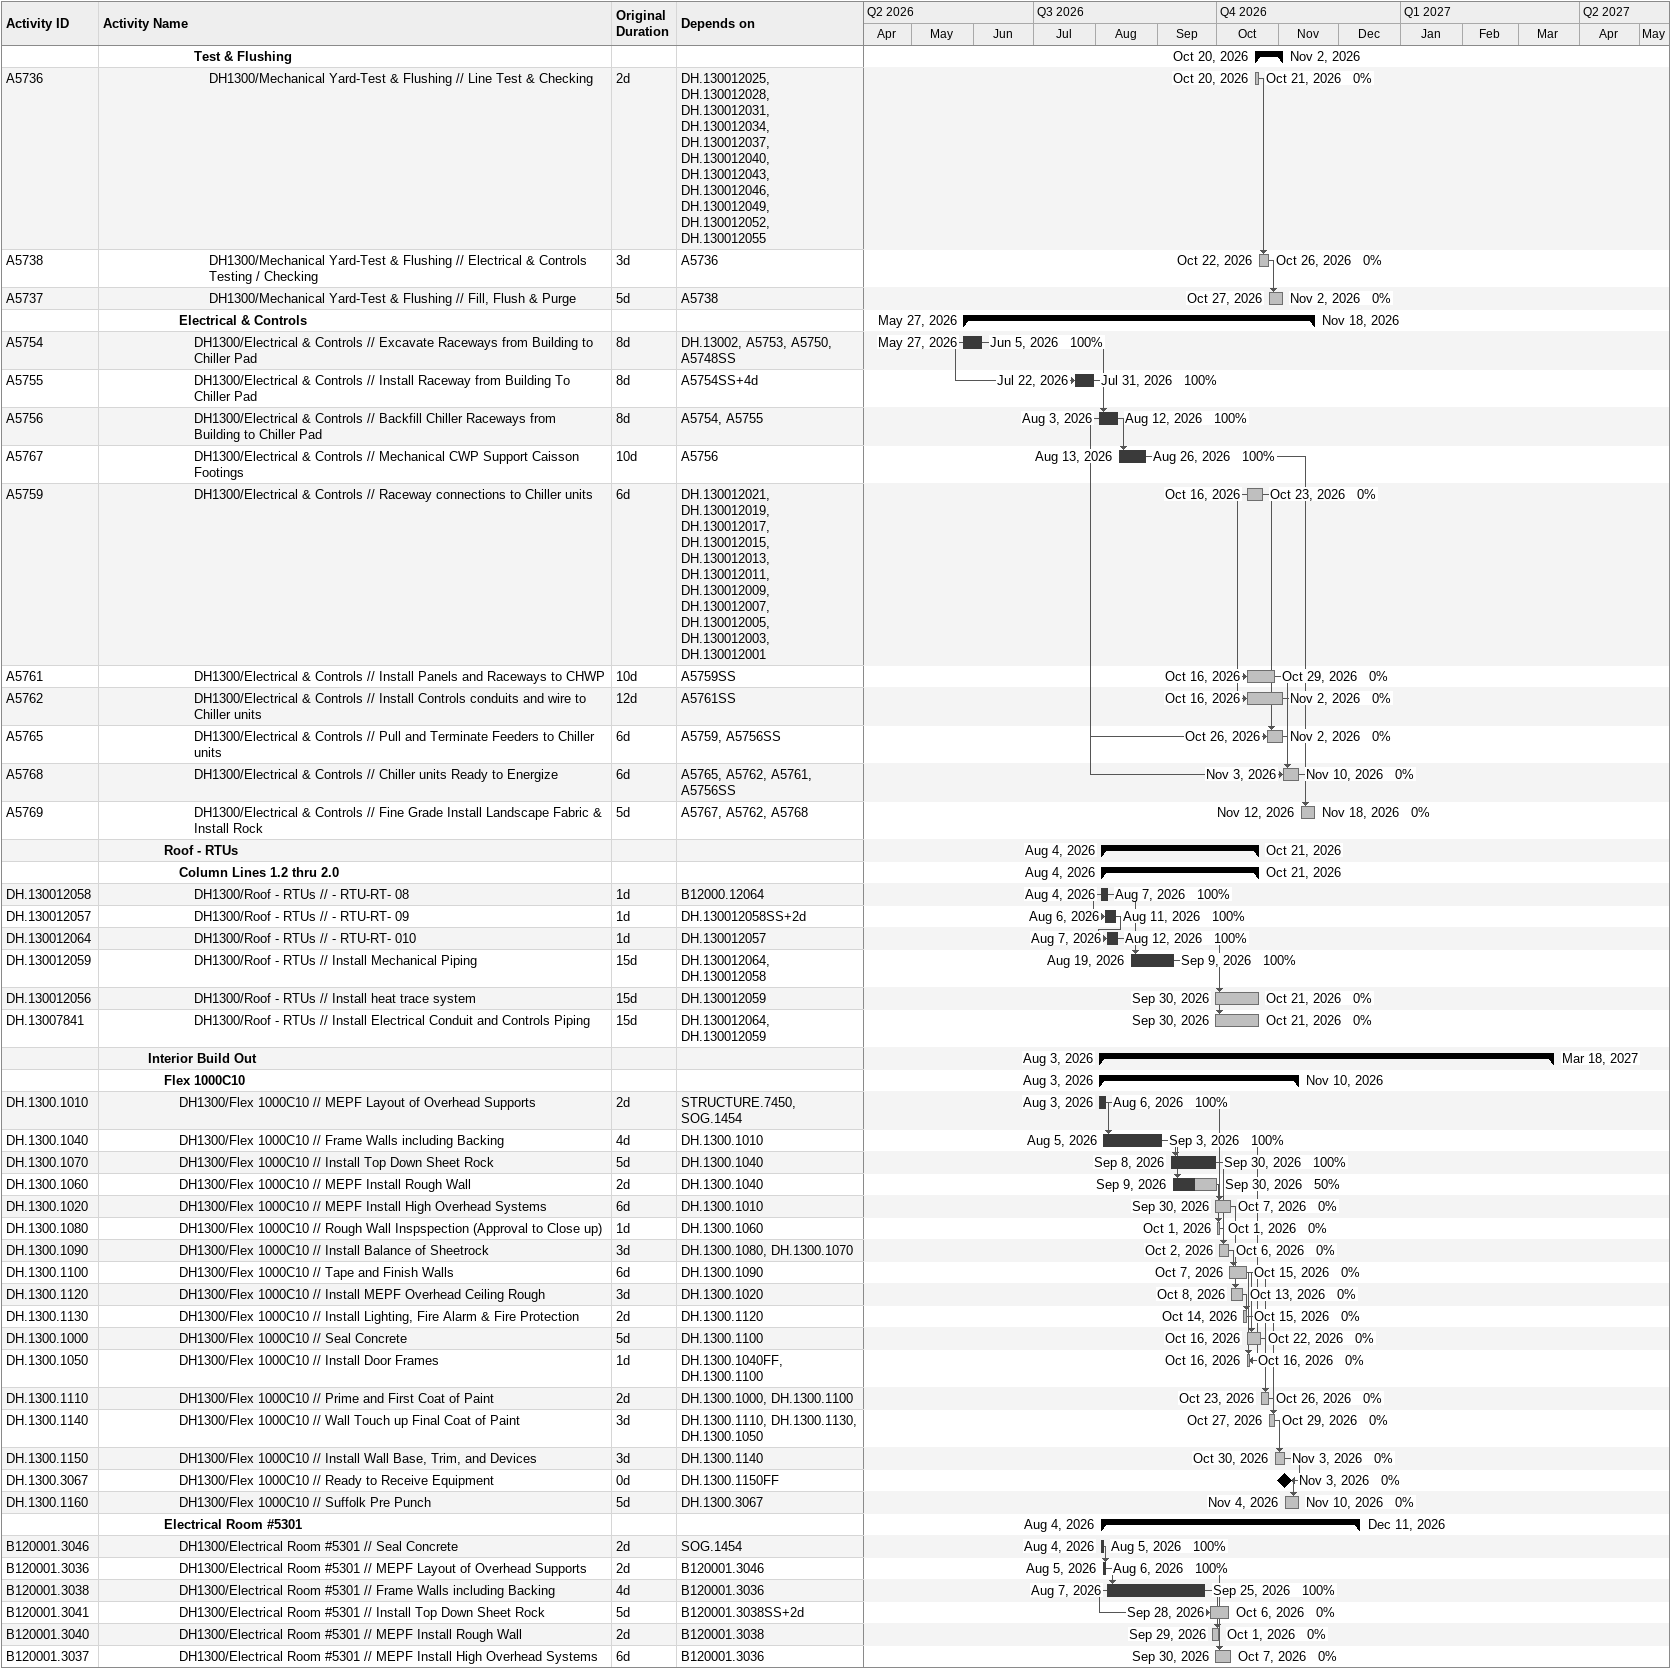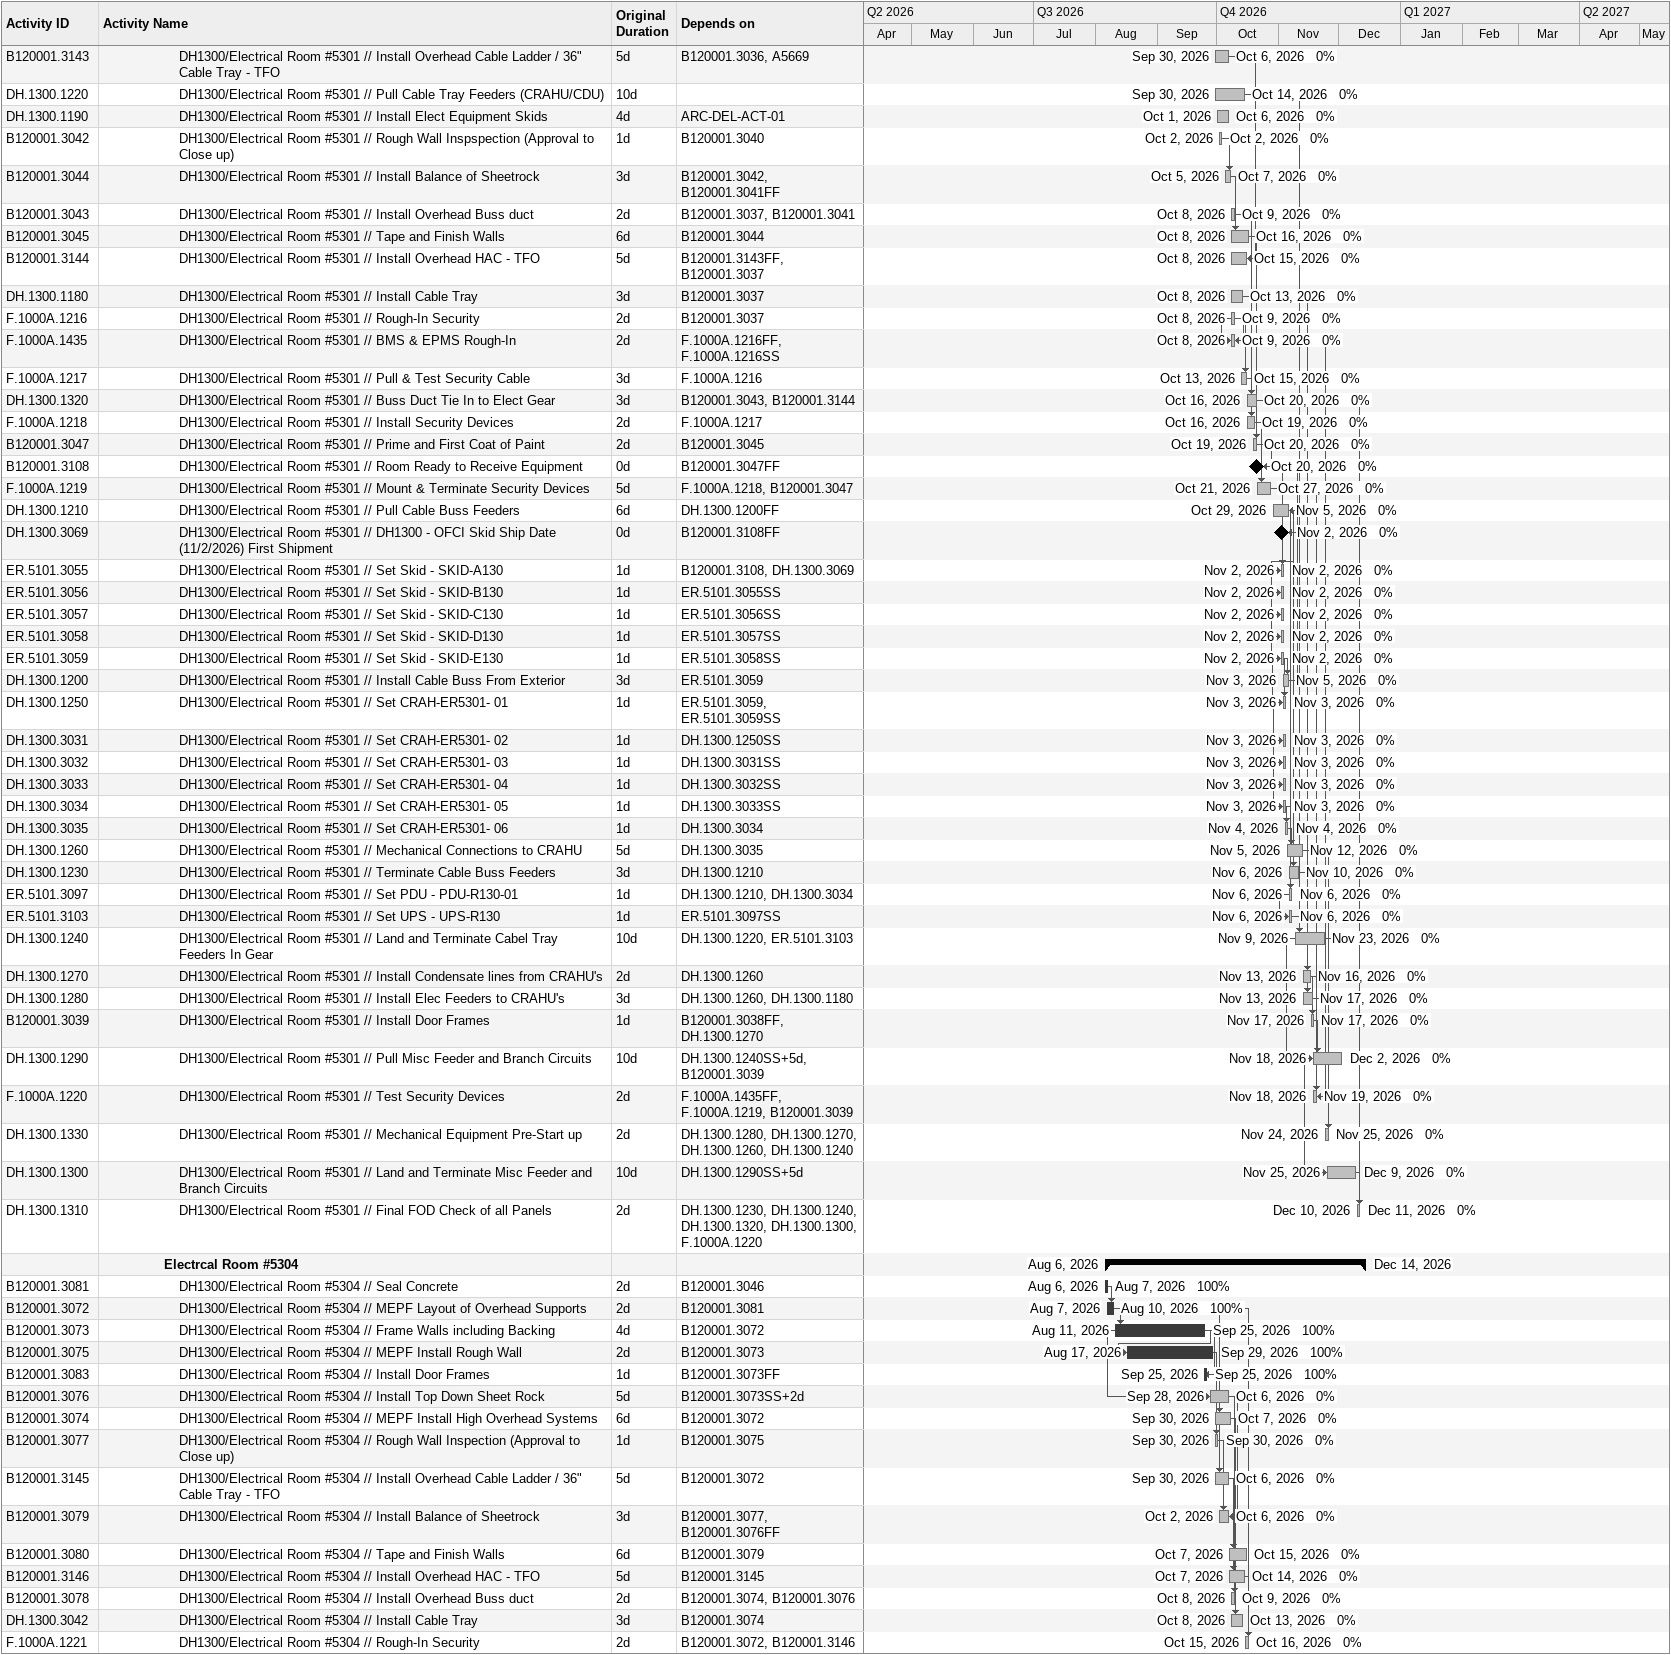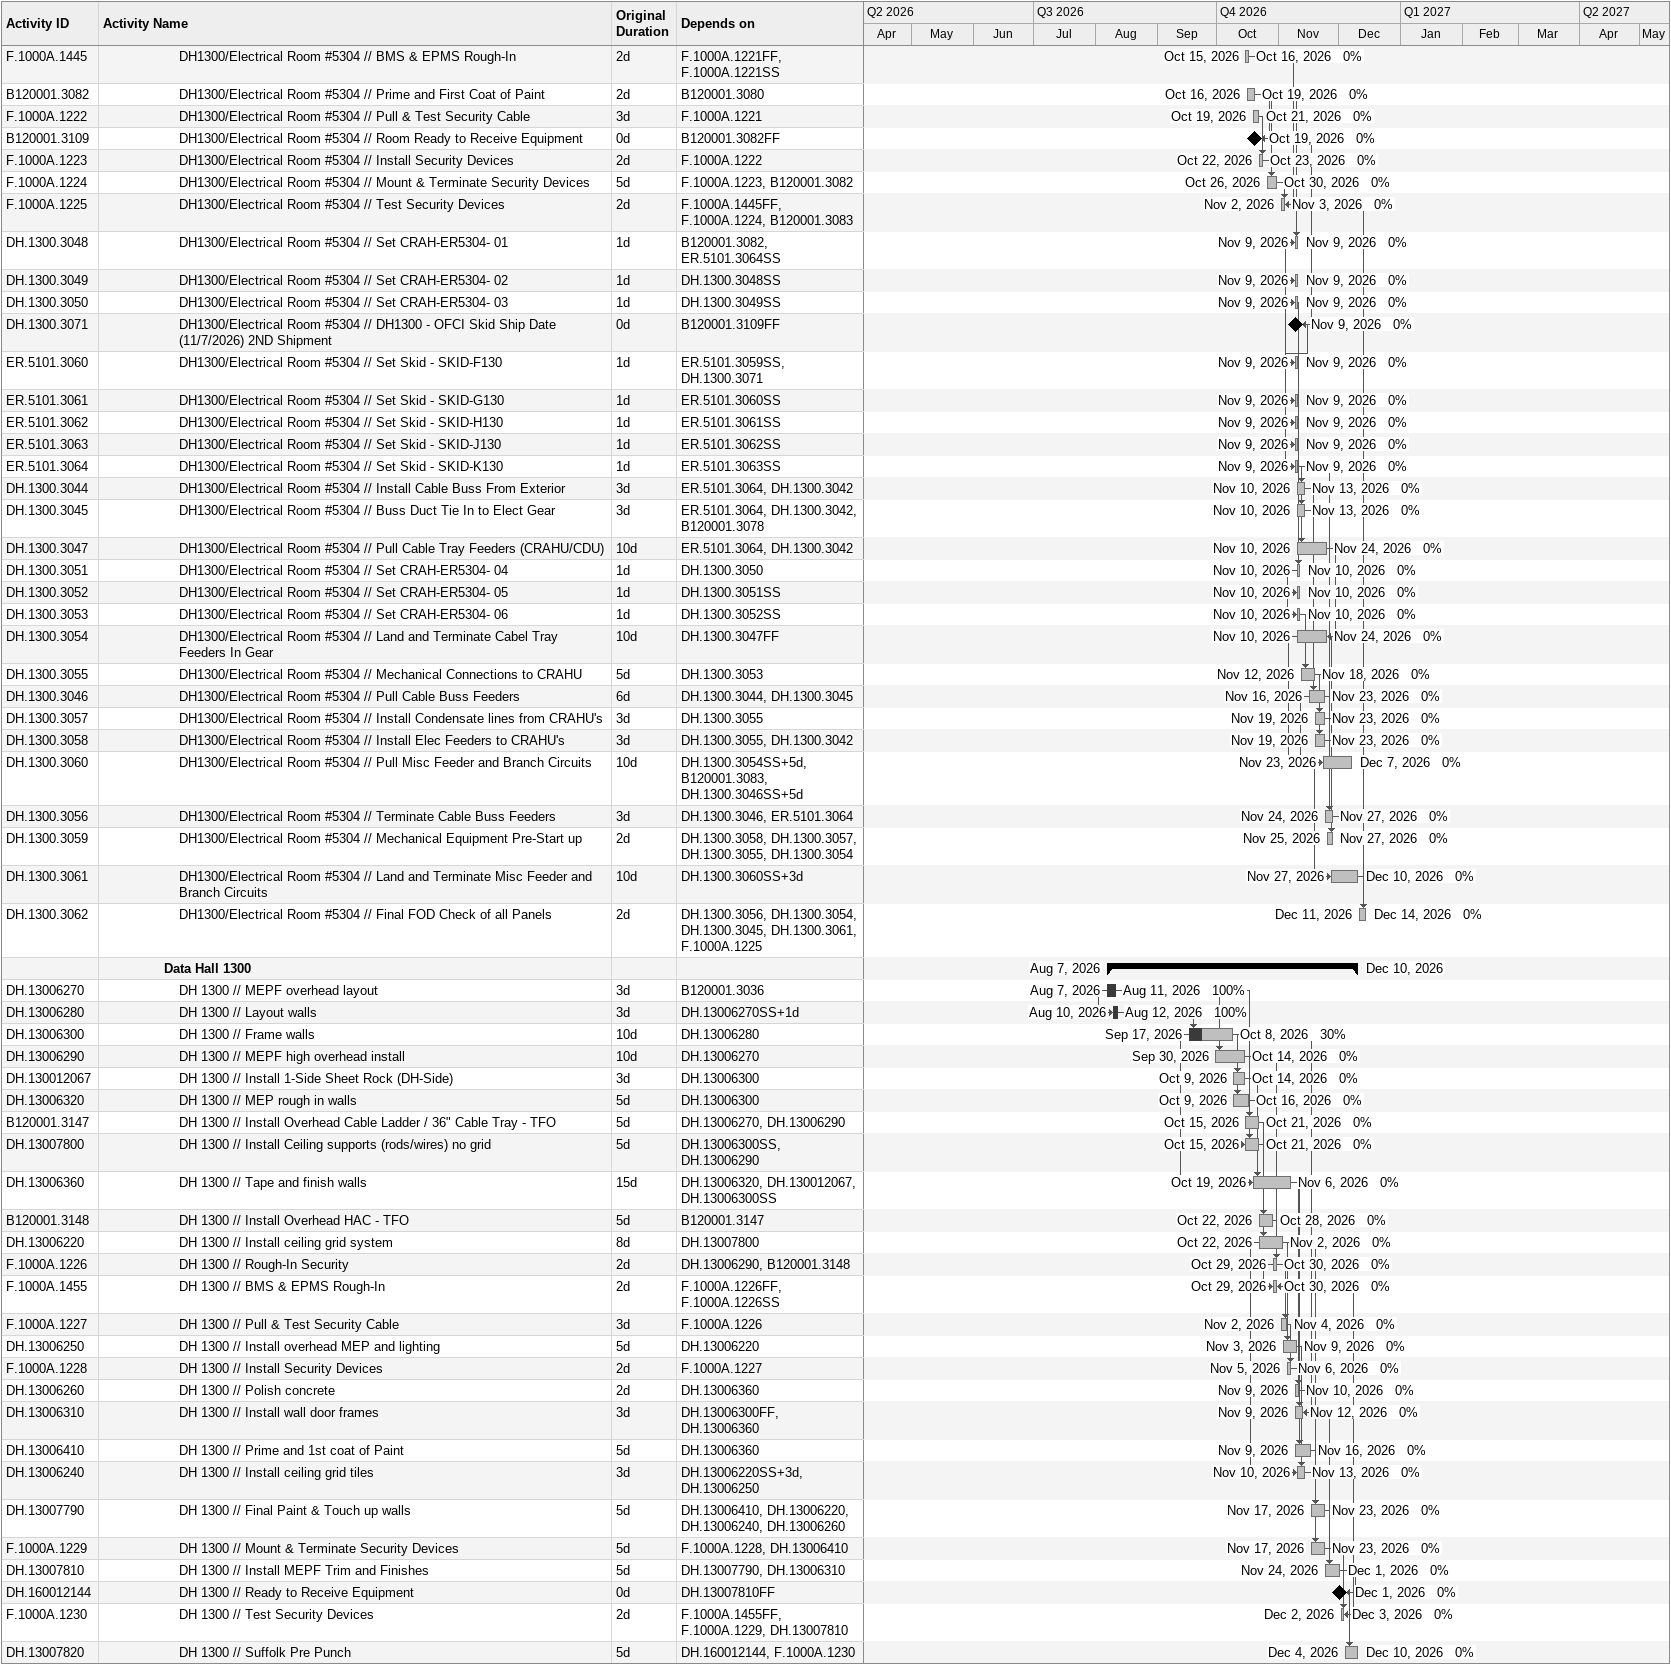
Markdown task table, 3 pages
| ID | Level | Task | Original duration | Start | Finish | Predecessors | % complete |
|---|---|---|---|---|---|---|---|
|  | 7 | **Test & Flushing** |  | 2026-10-20 | 2026-11-02 |  |  |
| A5736 | 8 | DH1300/Mechanical Yard-Test & Flushing // Line Test & Checking | 2d | 2026-10-20 | 2026-10-21 | DH.130012025, DH.130012028, DH.130012031, DH.130012034, DH.130012037, DH.130012040, DH.130012043, DH.130012046, DH.130012049, DH.130012052, DH.130012055 | 0 |
| A5738 | 8 | DH1300/Mechanical Yard-Test & Flushing // Electrical & Controls Testing / Checking | 3d | 2026-10-22 | 2026-10-26 | A5736 | 0 |
| A5737 | 8 | DH1300/Mechanical Yard-Test & Flushing // Fill, Flush & Purge | 5d | 2026-10-27 | 2026-11-02 | A5738 | 0 |
|  | 6 | **Electrical & Controls** |  | 2026-05-27 | 2026-11-18 |  |  |
| A5754 | 7 | DH1300/Electrical & Controls // Excavate Raceways from Building to Chiller Pad | 8d | 2026-05-27 | 2026-06-05 | DH.13002, A5753, A5750, A5748SS | 100 |
| A5755 | 7 | DH1300/Electrical & Controls // Install Raceway from Building To Chiller Pad | 8d | 2026-07-22 | 2026-07-31 | A5754SS+4d | 100 |
| A5756 | 7 | DH1300/Electrical & Controls // Backfill Chiller Raceways from Building to Chiller Pad | 8d | 2026-08-03 | 2026-08-12 | A5754, A5755 | 100 |
| A5767 | 7 | DH1300/Electrical & Controls // Mechanical CWP Support Caisson Footings | 10d | 2026-08-13 | 2026-08-26 | A5756 | 100 |
| A5759 | 7 | DH1300/Electrical & Controls // Raceway connections to Chiller units | 6d | 2026-10-16 | 2026-10-23 | DH.130012021, DH.130012019, DH.130012017, DH.130012015, DH.130012013, DH.130012011, DH.130012009, DH.130012007, DH.130012005, DH.130012003, DH.130012001 | 0 |
| A5761 | 7 | DH1300/Electrical & Controls // Install Panels and Raceways to CHWP | 10d | 2026-10-16 | 2026-10-29 | A5759SS | 0 |
| A5762 | 7 | DH1300/Electrical & Controls // Install Controls conduits and wire to Chiller units | 12d | 2026-10-16 | 2026-11-02 | A5761SS | 0 |
| A5765 | 7 | DH1300/Electrical & Controls // Pull and Terminate Feeders to Chiller units | 6d | 2026-10-26 | 2026-11-02 | A5759, A5756SS | 0 |
| A5768 | 7 | DH1300/Electrical & Controls // Chiller units Ready to Energize | 6d | 2026-11-03 | 2026-11-10 | A5765, A5762, A5761, A5756SS | 0 |
| A5769 | 7 | DH1300/Electrical & Controls // Fine Grade Install Landscape Fabric & Install Rock | 5d | 2026-11-12 | 2026-11-18 | A5767, A5762, A5768 | 0 |
|  | 5 | **Roof - RTUs** |  | 2026-08-04 | 2026-10-21 |  |  |
|  | 6 | **Column Lines 1.2 thru 2.0** |  | 2026-08-04 | 2026-10-21 |  |  |
| DH.130012058 | 7 | DH1300/Roof - RTUs // - RTU-RT- 08 | 1d | 2026-08-04 | 2026-08-07 | B12000.12064 | 100 |
| DH.130012057 | 7 | DH1300/Roof - RTUs // - RTU-RT- 09 | 1d | 2026-08-06 | 2026-08-11 | DH.130012058SS+2d | 100 |
| DH.130012064 | 7 | DH1300/Roof - RTUs // - RTU-RT- 010 | 1d | 2026-08-07 | 2026-08-12 | DH.130012057 | 100 |
| DH.130012059 | 7 | DH1300/Roof - RTUs // Install Mechanical Piping | 15d | 2026-08-19 | 2026-09-09 | DH.130012064, DH.130012058 | 100 |
| DH.130012056 | 7 | DH1300/Roof - RTUs // Install heat trace system | 15d | 2026-09-30 | 2026-10-21 | DH.130012059 | 0 |
| DH.13007841 | 7 | DH1300/Roof - RTUs // Install Electrical Conduit and Controls Piping | 15d | 2026-09-30 | 2026-10-21 | DH.130012064, DH.130012059 | 0 |
|  | 4 | **Interior Build Out** |  | 2026-08-03 | 2027-03-18 |  |  |
|  | 5 | **Flex 1000C10** |  | 2026-08-03 | 2026-11-10 |  |  |
| DH.1300.1010 | 6 | DH1300/Flex 1000C10 // MEPF Layout of Overhead Supports | 2d | 2026-08-03 | 2026-08-06 | STRUCTURE.7450, SOG.1454 | 100 |
| DH.1300.1040 | 6 | DH1300/Flex 1000C10 // Frame Walls including Backing | 4d | 2026-08-05 | 2026-09-03 | DH.1300.1010 | 100 |
| DH.1300.1070 | 6 | DH1300/Flex 1000C10 // Install Top Down Sheet Rock | 5d | 2026-09-08 | 2026-09-30 | DH.1300.1040 | 100 |
| DH.1300.1060 | 6 | DH1300/Flex 1000C10 // MEPF Install Rough Wall | 2d | 2026-09-09 | 2026-09-30 | DH.1300.1040 | 50 |
| DH.1300.1020 | 6 | DH1300/Flex 1000C10 // MEPF Install High Overhead Systems | 6d | 2026-09-30 | 2026-10-07 | DH.1300.1010 | 0 |
| DH.1300.1080 | 6 | DH1300/Flex 1000C10 // Rough Wall Inspspection (Approval to Close up) | 1d | 2026-10-01 | 2026-10-01 | DH.1300.1060 | 0 |
| DH.1300.1090 | 6 | DH1300/Flex 1000C10 // Install Balance of Sheetrock | 3d | 2026-10-02 | 2026-10-06 | DH.1300.1080, DH.1300.1070 | 0 |
| DH.1300.1100 | 6 | DH1300/Flex 1000C10 // Tape and Finish Walls | 6d | 2026-10-07 | 2026-10-15 | DH.1300.1090 | 0 |
| DH.1300.1120 | 6 | DH1300/Flex 1000C10 // Install MEPF Overhead Ceiling Rough | 3d | 2026-10-08 | 2026-10-13 | DH.1300.1020 | 0 |
| DH.1300.1130 | 6 | DH1300/Flex 1000C10 // Install Lighting, Fire Alarm & Fire Protection | 2d | 2026-10-14 | 2026-10-15 | DH.1300.1120 | 0 |
| DH.1300.1000 | 6 | DH1300/Flex 1000C10 // Seal Concrete | 5d | 2026-10-16 | 2026-10-22 | DH.1300.1100 | 0 |
| DH.1300.1050 | 6 | DH1300/Flex 1000C10 // Install Door Frames | 1d | 2026-10-16 | 2026-10-16 | DH.1300.1040FF, DH.1300.1100 | 0 |
| DH.1300.1110 | 6 | DH1300/Flex 1000C10 // Prime and First Coat of Paint | 2d | 2026-10-23 | 2026-10-26 | DH.1300.1000, DH.1300.1100 | 0 |
| DH.1300.1140 | 6 | DH1300/Flex 1000C10 // Wall Touch up Final Coat of Paint | 3d | 2026-10-27 | 2026-10-29 | DH.1300.1110, DH.1300.1130, DH.1300.1050 | 0 |
| DH.1300.1150 | 6 | DH1300/Flex 1000C10 // Install Wall Base, Trim, and Devices | 3d | 2026-10-30 | 2026-11-03 | DH.1300.1140 | 0 |
| DH.1300.3067 | 6 | DH1300/Flex 1000C10 // Ready to Receive Equipment | 0d | 2026-11-03 | 2026-11-03 | DH.1300.1150FF | 0 |
| DH.1300.1160 | 6 | DH1300/Flex 1000C10 // Suffolk Pre Punch | 5d | 2026-11-04 | 2026-11-10 | DH.1300.3067 | 0 |
|  | 5 | **Electrical Room #5301** |  | 2026-08-04 | 2026-12-11 |  |  |
| B120001.3046 | 6 | DH1300/Electrical Room #5301 // Seal Concrete | 2d | 2026-08-04 | 2026-08-05 | SOG.1454 | 100 |
| B120001.3036 | 6 | DH1300/Electrical Room #5301 // MEPF Layout of Overhead Supports | 2d | 2026-08-05 | 2026-08-06 | B120001.3046 | 100 |
| B120001.3038 | 6 | DH1300/Electrical Room #5301 // Frame Walls including Backing | 4d | 2026-08-07 | 2026-09-25 | B120001.3036 | 100 |
| B120001.3041 | 6 | DH1300/Electrical Room #5301 // Install Top Down Sheet Rock | 5d | 2026-09-28 | 2026-10-06 | B120001.3038SS+2d | 0 |
| B120001.3040 | 6 | DH1300/Electrical Room #5301 // MEPF Install Rough Wall | 2d | 2026-09-29 | 2026-10-01 | B120001.3038 | 0 |
| B120001.3037 | 6 | DH1300/Electrical Room #5301 // MEPF Install High Overhead Systems | 6d | 2026-09-30 | 2026-10-07 | B120001.3036 | 0 |
| B120001.3143 | 6 | DH1300/Electrical Room #5301 // Install Overhead Cable Ladder / 36" Cable Tray - TFO | 5d | 2026-09-30 | 2026-10-06 | B120001.3036, A5669 | 0 |
| DH.1300.1220 | 6 | DH1300/Electrical Room #5301 // Pull Cable Tray Feeders (CRAHU/CDU) | 10d | 2026-09-30 | 2026-10-14 |  | 0 |
| DH.1300.1190 | 6 | DH1300/Electrical Room #5301 // Install Elect Equipment Skids | 4d | 2026-10-01 | 2026-10-06 | ARC-DEL-ACT-01 | 0 |
| B120001.3042 | 6 | DH1300/Electrical Room #5301 // Rough Wall Inspspection (Approval to Close up) | 1d | 2026-10-02 | 2026-10-02 | B120001.3040 | 0 |
| B120001.3044 | 6 | DH1300/Electrical Room #5301 // Install Balance of Sheetrock | 3d | 2026-10-05 | 2026-10-07 | B120001.3042, B120001.3041FF | 0 |
| B120001.3043 | 6 | DH1300/Electrical Room #5301 // Install Overhead Buss duct | 2d | 2026-10-08 | 2026-10-09 | B120001.3037, B120001.3041 | 0 |
| B120001.3045 | 6 | DH1300/Electrical Room #5301 // Tape and Finish Walls | 6d | 2026-10-08 | 2026-10-16 | B120001.3044 | 0 |
| B120001.3144 | 6 | DH1300/Electrical Room #5301 // Install Overhead HAC - TFO | 5d | 2026-10-08 | 2026-10-15 | B120001.3143FF, B120001.3037 | 0 |
| DH.1300.1180 | 6 | DH1300/Electrical Room #5301 // Install Cable Tray | 3d | 2026-10-08 | 2026-10-13 | B120001.3037 | 0 |
| F.1000A.1216 | 6 | DH1300/Electrical Room #5301 // Rough-In Security | 2d | 2026-10-08 | 2026-10-09 | B120001.3037 | 0 |
| F.1000A.1435 | 6 | DH1300/Electrical Room #5301 // BMS & EPMS Rough-In | 2d | 2026-10-08 | 2026-10-09 | F.1000A.1216FF, F.1000A.1216SS | 0 |
| F.1000A.1217 | 6 | DH1300/Electrical Room #5301 // Pull & Test Security Cable | 3d | 2026-10-13 | 2026-10-15 | F.1000A.1216 | 0 |
| DH.1300.1320 | 6 | DH1300/Electrical Room #5301 // Buss Duct Tie In to Elect Gear | 3d | 2026-10-16 | 2026-10-20 | B120001.3043, B120001.3144 | 0 |
| F.1000A.1218 | 6 | DH1300/Electrical Room #5301 // Install Security Devices | 2d | 2026-10-16 | 2026-10-19 | F.1000A.1217 | 0 |
| B120001.3047 | 6 | DH1300/Electrical Room #5301 // Prime and First Coat of Paint | 2d | 2026-10-19 | 2026-10-20 | B120001.3045 | 0 |
| B120001.3108 | 6 | DH1300/Electrical Room #5301 // Room Ready to Receive Equipment | 0d | 2026-10-20 | 2026-10-20 | B120001.3047FF | 0 |
| F.1000A.1219 | 6 | DH1300/Electrical Room #5301 // Mount & Terminate Security Devices | 5d | 2026-10-21 | 2026-10-27 | F.1000A.1218, B120001.3047 | 0 |
| DH.1300.1210 | 6 | DH1300/Electrical Room #5301 // Pull Cable Buss Feeders | 6d | 2026-10-29 | 2026-11-05 | DH.1300.1200FF | 0 |
| DH.1300.3069 | 6 | DH1300/Electrical Room #5301 // DH1300 - OFCI Skid Ship Date (11/2/2026) First Shipment | 0d | 2026-11-02 | 2026-11-02 | B120001.3108FF | 0 |
| ER.5101.3055 | 6 | DH1300/Electrical Room #5301 // Set Skid - SKID-A130 | 1d | 2026-11-02 | 2026-11-02 | B120001.3108, DH.1300.3069 | 0 |
| ER.5101.3056 | 6 | DH1300/Electrical Room #5301 // Set Skid - SKID-B130 | 1d | 2026-11-02 | 2026-11-02 | ER.5101.3055SS | 0 |
| ER.5101.3057 | 6 | DH1300/Electrical Room #5301 // Set Skid - SKID-C130 | 1d | 2026-11-02 | 2026-11-02 | ER.5101.3056SS | 0 |
| ER.5101.3058 | 6 | DH1300/Electrical Room #5301 // Set Skid - SKID-D130 | 1d | 2026-11-02 | 2026-11-02 | ER.5101.3057SS | 0 |
| ER.5101.3059 | 6 | DH1300/Electrical Room #5301 // Set Skid - SKID-E130 | 1d | 2026-11-02 | 2026-11-02 | ER.5101.3058SS | 0 |
| DH.1300.1200 | 6 | DH1300/Electrical Room #5301 // Install Cable Buss From Exterior | 3d | 2026-11-03 | 2026-11-05 | ER.5101.3059 | 0 |
| DH.1300.1250 | 6 | DH1300/Electrical Room #5301 // Set CRAH-ER5301- 01 | 1d | 2026-11-03 | 2026-11-03 | ER.5101.3059, ER.5101.3059SS | 0 |
| DH.1300.3031 | 6 | DH1300/Electrical Room #5301 // Set CRAH-ER5301- 02 | 1d | 2026-11-03 | 2026-11-03 | DH.1300.1250SS | 0 |
| DH.1300.3032 | 6 | DH1300/Electrical Room #5301 // Set CRAH-ER5301- 03 | 1d | 2026-11-03 | 2026-11-03 | DH.1300.3031SS | 0 |
| DH.1300.3033 | 6 | DH1300/Electrical Room #5301 // Set CRAH-ER5301- 04 | 1d | 2026-11-03 | 2026-11-03 | DH.1300.3032SS | 0 |
| DH.1300.3034 | 6 | DH1300/Electrical Room #5301 // Set CRAH-ER5301- 05 | 1d | 2026-11-03 | 2026-11-03 | DH.1300.3033SS | 0 |
| DH.1300.3035 | 6 | DH1300/Electrical Room #5301 // Set CRAH-ER5301- 06 | 1d | 2026-11-04 | 2026-11-04 | DH.1300.3034 | 0 |
| DH.1300.1260 | 6 | DH1300/Electrical Room #5301 // Mechanical Connections to CRAHU | 5d | 2026-11-05 | 2026-11-12 | DH.1300.3035 | 0 |
| DH.1300.1230 | 6 | DH1300/Electrical Room #5301 // Terminate Cable Buss Feeders | 3d | 2026-11-06 | 2026-11-10 | DH.1300.1210 | 0 |
| ER.5101.3097 | 6 | DH1300/Electrical Room #5301 // Set PDU - PDU-R130-01 | 1d | 2026-11-06 | 2026-11-06 | DH.1300.1210, DH.1300.3034 | 0 |
| ER.5101.3103 | 6 | DH1300/Electrical Room #5301 // Set UPS - UPS-R130 | 1d | 2026-11-06 | 2026-11-06 | ER.5101.3097SS | 0 |
| DH.1300.1240 | 6 | DH1300/Electrical Room #5301 // Land and Terminate Cabel Tray Feeders In Gear | 10d | 2026-11-09 | 2026-11-23 | DH.1300.1220, ER.5101.3103 | 0 |
| DH.1300.1270 | 6 | DH1300/Electrical Room #5301 // Install Condensate lines from CRAHU's | 2d | 2026-11-13 | 2026-11-16 | DH.1300.1260 | 0 |
| DH.1300.1280 | 6 | DH1300/Electrical Room #5301 // Install Elec Feeders to CRAHU's | 3d | 2026-11-13 | 2026-11-17 | DH.1300.1260, DH.1300.1180 | 0 |
| B120001.3039 | 6 | DH1300/Electrical Room #5301 // Install Door Frames | 1d | 2026-11-17 | 2026-11-17 | B120001.3038FF, DH.1300.1270 | 0 |
| DH.1300.1290 | 6 | DH1300/Electrical Room #5301 // Pull Misc Feeder and Branch Circuits | 10d | 2026-11-18 | 2026-12-02 | DH.1300.1240SS+5d, B120001.3039 | 0 |
| F.1000A.1220 | 6 | DH1300/Electrical Room #5301 // Test Security Devices | 2d | 2026-11-18 | 2026-11-19 | F.1000A.1435FF, F.1000A.1219, B120001.3039 | 0 |
| DH.1300.1330 | 6 | DH1300/Electrical Room #5301 // Mechanical Equipment Pre-Start up | 2d | 2026-11-24 | 2026-11-25 | DH.1300.1280, DH.1300.1270, DH.1300.1260, DH.1300.1240 | 0 |
| DH.1300.1300 | 6 | DH1300/Electrical Room #5301 // Land and Terminate Misc Feeder and Branch Circuits | 10d | 2026-11-25 | 2026-12-09 | DH.1300.1290SS+5d | 0 |
| DH.1300.1310 | 6 | DH1300/Electrical Room #5301 // Final FOD Check of all Panels | 2d | 2026-12-10 | 2026-12-11 | DH.1300.1230, DH.1300.1240, DH.1300.1320, DH.1300.1300, F.1000A.1220 | 0 |
|  | 5 | **Electrcal Room #5304** |  | 2026-08-06 | 2026-12-14 |  |  |
| B120001.3081 | 6 | DH1300/Electrical Room #5304 // Seal Concrete | 2d | 2026-08-06 | 2026-08-07 | B120001.3046 | 100 |
| B120001.3072 | 6 | DH1300/Electrical Room #5304 // MEPF Layout of Overhead Supports | 2d | 2026-08-07 | 2026-08-10 | B120001.3081 | 100 |
| B120001.3073 | 6 | DH1300/Electrical Room #5304 // Frame Walls including Backing | 4d | 2026-08-11 | 2026-09-25 | B120001.3072 | 100 |
| B120001.3075 | 6 | DH1300/Electrical Room #5304 // MEPF Install Rough Wall | 2d | 2026-08-17 | 2026-09-29 | B120001.3073 | 100 |
| B120001.3083 | 6 | DH1300/Electrical Room #5304 // Install Door Frames | 1d | 2026-09-25 | 2026-09-25 | B120001.3073FF | 100 |
| B120001.3076 | 6 | DH1300/Electrical Room #5304 // Install Top Down Sheet Rock | 5d | 2026-09-28 | 2026-10-06 | B120001.3073SS+2d | 0 |
| B120001.3074 | 6 | DH1300/Electrical Room #5304 // MEPF Install High Overhead Systems | 6d | 2026-09-30 | 2026-10-07 | B120001.3072 | 0 |
| B120001.3077 | 6 | DH1300/Electrical Room #5304 // Rough Wall Inspection (Approval to Close up) | 1d | 2026-09-30 | 2026-09-30 | B120001.3075 | 0 |
| B120001.3145 | 6 | DH1300/Electrical Room #5304 // Install Overhead Cable Ladder / 36" Cable Tray - TFO | 5d | 2026-09-30 | 2026-10-06 | B120001.3072 | 0 |
| B120001.3079 | 6 | DH1300/Electrical Room #5304 // Install Balance of Sheetrock | 3d | 2026-10-02 | 2026-10-06 | B120001.3077, B120001.3076FF | 0 |
| B120001.3080 | 6 | DH1300/Electrical Room #5304 // Tape and Finish Walls | 6d | 2026-10-07 | 2026-10-15 | B120001.3079 | 0 |
| B120001.3146 | 6 | DH1300/Electrical Room #5304 // Install Overhead HAC - TFO | 5d | 2026-10-07 | 2026-10-14 | B120001.3145 | 0 |
| B120001.3078 | 6 | DH1300/Electrical Room #5304 // Install Overhead Buss duct | 2d | 2026-10-08 | 2026-10-09 | B120001.3074, B120001.3076 | 0 |
| DH.1300.3042 | 6 | DH1300/Electrical Room #5304 // Install Cable Tray | 3d | 2026-10-08 | 2026-10-13 | B120001.3074 | 0 |
| F.1000A.1221 | 6 | DH1300/Electrical Room #5304 // Rough-In Security | 2d | 2026-10-15 | 2026-10-16 | B120001.3072, B120001.3146 | 0 |
| F.1000A.1445 | 6 | DH1300/Electrical Room #5304 // BMS & EPMS Rough-In | 2d | 2026-10-15 | 2026-10-16 | F.1000A.1221FF, F.1000A.1221SS | 0 |
| B120001.3082 | 6 | DH1300/Electrical Room #5304 // Prime and First Coat of Paint | 2d | 2026-10-16 | 2026-10-19 | B120001.3080 | 0 |
| F.1000A.1222 | 6 | DH1300/Electrical Room #5304 // Pull & Test Security Cable | 3d | 2026-10-19 | 2026-10-21 | F.1000A.1221 | 0 |
| B120001.3109 | 6 | DH1300/Electrical Room #5304 // Room Ready to Receive Equipment | 0d | 2026-10-19 | 2026-10-19 | B120001.3082FF | 0 |
| F.1000A.1223 | 6 | DH1300/Electrical Room #5304 // Install Security Devices | 2d | 2026-10-22 | 2026-10-23 | F.1000A.1222 | 0 |
| F.1000A.1224 | 6 | DH1300/Electrical Room #5304 // Mount & Terminate Security Devices | 5d | 2026-10-26 | 2026-10-30 | F.1000A.1223, B120001.3082 | 0 |
| F.1000A.1225 | 6 | DH1300/Electrical Room #5304 // Test Security Devices | 2d | 2026-11-02 | 2026-11-03 | F.1000A.1445FF, F.1000A.1224, B120001.3083 | 0 |
| DH.1300.3048 | 6 | DH1300/Electrical Room #5304 // Set CRAH-ER5304- 01 | 1d | 2026-11-09 | 2026-11-09 | B120001.3082, ER.5101.3064SS | 0 |
| DH.1300.3049 | 6 | DH1300/Electrical Room #5304 // Set CRAH-ER5304- 02 | 1d | 2026-11-09 | 2026-11-09 | DH.1300.3048SS | 0 |
| DH.1300.3050 | 6 | DH1300/Electrical Room #5304 // Set CRAH-ER5304- 03 | 1d | 2026-11-09 | 2026-11-09 | DH.1300.3049SS | 0 |
| DH.1300.3071 | 6 | DH1300/Electrical Room #5304 // DH1300 - OFCI Skid Ship Date (11/7/2026) 2ND Shipment | 0d | 2026-11-09 | 2026-11-09 | B120001.3109FF | 0 |
| ER.5101.3060 | 6 | DH1300/Electrical Room #5304 // Set Skid - SKID-F130 | 1d | 2026-11-09 | 2026-11-09 | ER.5101.3059SS, DH.1300.3071 | 0 |
| ER.5101.3061 | 6 | DH1300/Electrical Room #5304 // Set Skid - SKID-G130 | 1d | 2026-11-09 | 2026-11-09 | ER.5101.3060SS | 0 |
| ER.5101.3062 | 6 | DH1300/Electrical Room #5304 // Set Skid - SKID-H130 | 1d | 2026-11-09 | 2026-11-09 | ER.5101.3061SS | 0 |
| ER.5101.3063 | 6 | DH1300/Electrical Room #5304 // Set Skid - SKID-J130 | 1d | 2026-11-09 | 2026-11-09 | ER.5101.3062SS | 0 |
| ER.5101.3064 | 6 | DH1300/Electrical Room #5304 // Set Skid - SKID-K130 | 1d | 2026-11-09 | 2026-11-09 | ER.5101.3063SS | 0 |
| DH.1300.3044 | 6 | DH1300/Electrical Room #5304 // Install Cable Buss From Exterior | 3d | 2026-11-10 | 2026-11-13 | ER.5101.3064, DH.1300.3042 | 0 |
| DH.1300.3045 | 6 | DH1300/Electrical Room #5304 // Buss Duct Tie In to Elect Gear | 3d | 2026-11-10 | 2026-11-13 | ER.5101.3064, DH.1300.3042, B120001.3078 | 0 |
| DH.1300.3047 | 6 | DH1300/Electrical Room #5304 // Pull Cable Tray Feeders (CRAHU/CDU) | 10d | 2026-11-10 | 2026-11-24 | ER.5101.3064, DH.1300.3042 | 0 |
| DH.1300.3051 | 6 | DH1300/Electrical Room #5304 // Set CRAH-ER5304- 04 | 1d | 2026-11-10 | 2026-11-10 | DH.1300.3050 | 0 |
| DH.1300.3052 | 6 | DH1300/Electrical Room #5304 // Set CRAH-ER5304- 05 | 1d | 2026-11-10 | 2026-11-10 | DH.1300.3051SS | 0 |
| DH.1300.3053 | 6 | DH1300/Electrical Room #5304 // Set CRAH-ER5304- 06 | 1d | 2026-11-10 | 2026-11-10 | DH.1300.3052SS | 0 |
| DH.1300.3054 | 6 | DH1300/Electrical Room #5304 // Land and Terminate Cabel Tray Feeders In Gear | 10d | 2026-11-10 | 2026-11-24 | DH.1300.3047FF | 0 |
| DH.1300.3055 | 6 | DH1300/Electrical Room #5304 // Mechanical Connections to CRAHU | 5d | 2026-11-12 | 2026-11-18 | DH.1300.3053 | 0 |
| DH.1300.3046 | 6 | DH1300/Electrical Room #5304 // Pull Cable Buss Feeders | 6d | 2026-11-16 | 2026-11-23 | DH.1300.3044, DH.1300.3045 | 0 |
| DH.1300.3057 | 6 | DH1300/Electrical Room #5304 // Install Condensate lines from CRAHU's | 3d | 2026-11-19 | 2026-11-23 | DH.1300.3055 | 0 |
| DH.1300.3058 | 6 | DH1300/Electrical Room #5304 // Install Elec Feeders to CRAHU's | 3d | 2026-11-19 | 2026-11-23 | DH.1300.3055, DH.1300.3042 | 0 |
| DH.1300.3060 | 6 | DH1300/Electrical Room #5304 // Pull Misc Feeder and Branch Circuits | 10d | 2026-11-23 | 2026-12-07 | DH.1300.3054SS+5d, B120001.3083, DH.1300.3046SS+5d | 0 |
| DH.1300.3056 | 6 | DH1300/Electrical Room #5304 // Terminate Cable Buss Feeders | 3d | 2026-11-24 | 2026-11-27 | DH.1300.3046, ER.5101.3064 | 0 |
| DH.1300.3059 | 6 | DH1300/Electrical Room #5304 // Mechanical Equipment Pre-Start up | 2d | 2026-11-25 | 2026-11-27 | DH.1300.3058, DH.1300.3057, DH.1300.3055, DH.1300.3054 | 0 |
| DH.1300.3061 | 6 | DH1300/Electrical Room #5304 // Land and Terminate Misc Feeder and Branch Circuits | 10d | 2026-11-27 | 2026-12-10 | DH.1300.3060SS+3d | 0 |
| DH.1300.3062 | 6 | DH1300/Electrical Room #5304 // Final FOD Check of all Panels | 2d | 2026-12-11 | 2026-12-14 | DH.1300.3056, DH.1300.3054, DH.1300.3045, DH.1300.3061, F.1000A.1225 | 0 |
|  | 5 | **Data Hall 1300** |  | 2026-08-07 | 2026-12-10 |  |  |
| DH.13006270 | 6 | DH 1300 // MEPF overhead layout | 3d | 2026-08-07 | 2026-08-11 | B120001.3036 | 100 |
| DH.13006280 | 6 | DH 1300 // Layout walls | 3d | 2026-08-10 | 2026-08-12 | DH.13006270SS+1d | 100 |
| DH.13006300 | 6 | DH 1300 // Frame walls | 10d | 2026-09-17 | 2026-10-08 | DH.13006280 | 30 |
| DH.13006290 | 6 | DH 1300 // MEPF high overhead install | 10d | 2026-09-30 | 2026-10-14 | DH.13006270 | 0 |
| DH.130012067 | 6 | DH 1300 // Install 1-Side Sheet Rock (DH-Side) | 3d | 2026-10-09 | 2026-10-14 | DH.13006300 | 0 |
| DH.13006320 | 6 | DH 1300 // MEP rough in walls | 5d | 2026-10-09 | 2026-10-16 | DH.13006300 | 0 |
| B120001.3147 | 6 | DH 1300 // Install Overhead Cable Ladder / 36" Cable Tray - TFO | 5d | 2026-10-15 | 2026-10-21 | DH.13006270, DH.13006290 | 0 |
| DH.13007800 | 6 | DH 1300 // Install Ceiling supports (rods/wires) no grid | 5d | 2026-10-15 | 2026-10-21 | DH.13006300SS, DH.13006290 | 0 |
| DH.13006360 | 6 | DH 1300 // Tape and finish walls | 15d | 2026-10-19 | 2026-11-06 | DH.13006320, DH.130012067, DH.13006300SS | 0 |
| B120001.3148 | 6 | DH 1300 // Install Overhead HAC - TFO | 5d | 2026-10-22 | 2026-10-28 | B120001.3147 | 0 |
| DH.13006220 | 6 | DH 1300 // Install ceiling grid system | 8d | 2026-10-22 | 2026-11-02 | DH.13007800 | 0 |
| F.1000A.1226 | 6 | DH 1300 // Rough-In Security | 2d | 2026-10-29 | 2026-10-30 | DH.13006290, B120001.3148 | 0 |
| F.1000A.1455 | 6 | DH 1300 // BMS & EPMS Rough-In | 2d | 2026-10-29 | 2026-10-30 | F.1000A.1226FF, F.1000A.1226SS | 0 |
| F.1000A.1227 | 6 | DH 1300 // Pull & Test Security Cable | 3d | 2026-11-02 | 2026-11-04 | F.1000A.1226 | 0 |
| DH.13006250 | 6 | DH 1300 // Install overhead MEP and lighting | 5d | 2026-11-03 | 2026-11-09 | DH.13006220 | 0 |
| F.1000A.1228 | 6 | DH 1300 // Install Security Devices | 2d | 2026-11-05 | 2026-11-06 | F.1000A.1227 | 0 |
| DH.13006260 | 6 | DH 1300 // Polish concrete | 2d | 2026-11-09 | 2026-11-10 | DH.13006360 | 0 |
| DH.13006310 | 6 | DH 1300 // Install wall door frames | 3d | 2026-11-09 | 2026-11-12 | DH.13006300FF, DH.13006360 | 0 |
| DH.13006410 | 6 | DH 1300 // Prime and 1st coat of Paint | 5d | 2026-11-09 | 2026-11-16 | DH.13006360 | 0 |
| DH.13006240 | 6 | DH 1300 // Install ceiling grid tiles | 3d | 2026-11-10 | 2026-11-13 | DH.13006220SS+3d, DH.13006250 | 0 |
| DH.13007790 | 6 | DH 1300 // Final Paint & Touch up walls | 5d | 2026-11-17 | 2026-11-23 | DH.13006410, DH.13006220, DH.13006240, DH.13006260 | 0 |
| F.1000A.1229 | 6 | DH 1300 // Mount & Terminate Security Devices | 5d | 2026-11-17 | 2026-11-23 | F.1000A.1228, DH.13006410 | 0 |
| DH.13007810 | 6 | DH 1300 // Install MEPF Trim and Finishes | 5d | 2026-11-24 | 2026-12-01 | DH.13007790, DH.13006310 | 0 |
| DH.160012144 | 6 | DH 1300 // Ready to Receive Equipment | 0d | 2026-12-01 | 2026-12-01 | DH.13007810FF | 0 |
| F.1000A.1230 | 6 | DH 1300 // Test Security Devices | 2d | 2026-12-02 | 2026-12-03 | F.1000A.1455FF, F.1000A.1229, DH.13007810 | 0 |
| DH.13007820 | 6 | DH 1300 // Suffolk Pre Punch | 5d | 2026-12-04 | 2026-12-10 | DH.160012144, F.1000A.1230 | 0 |
